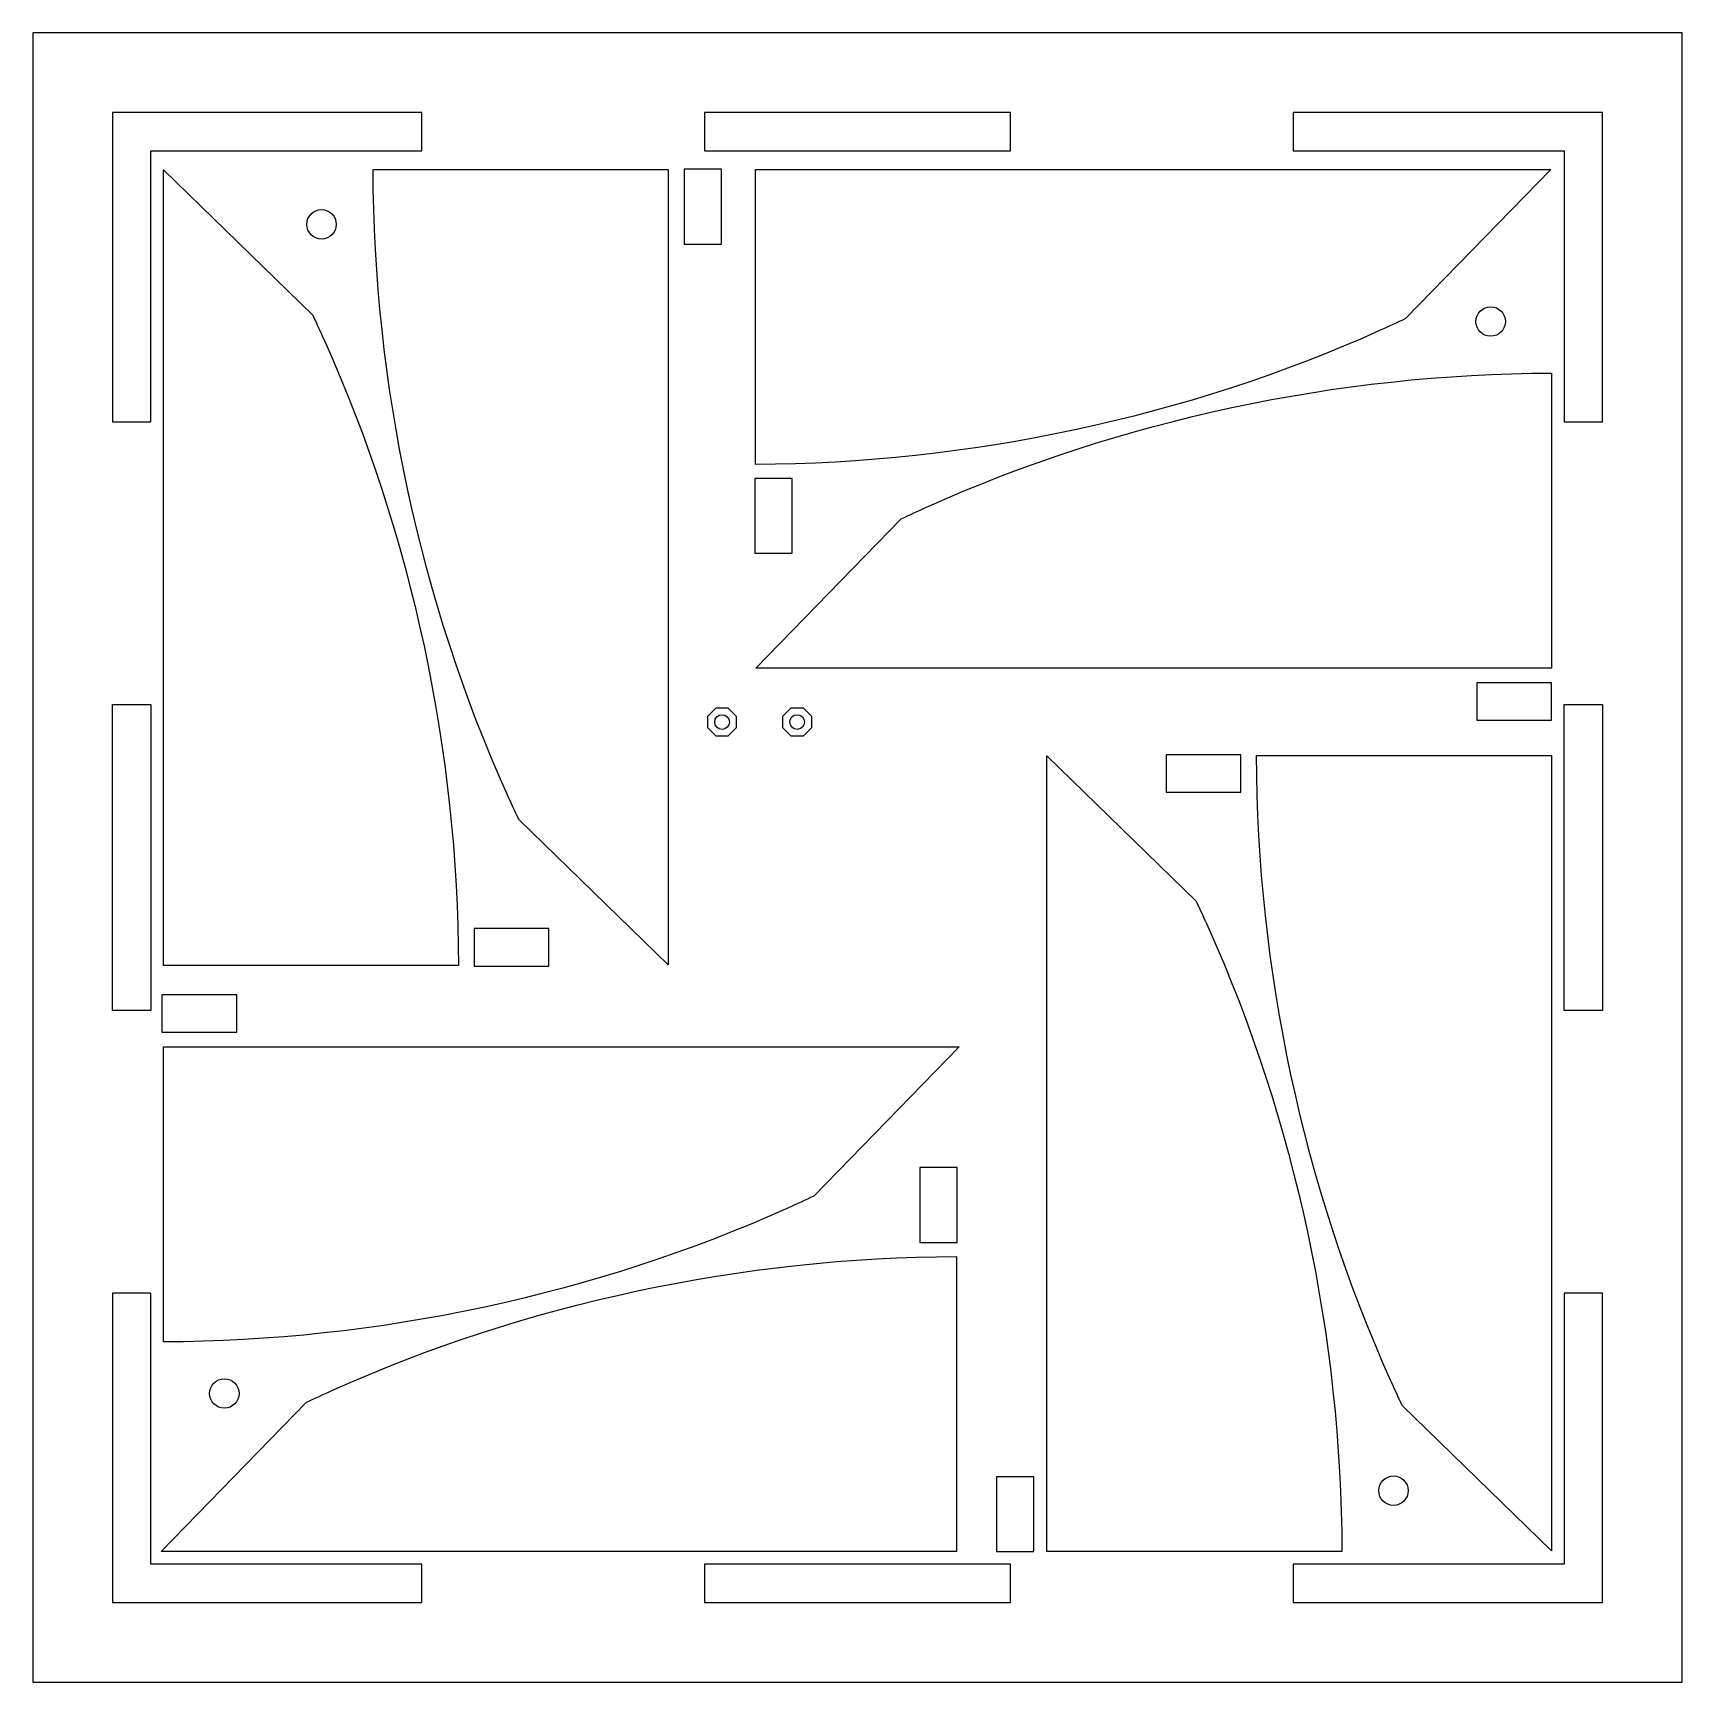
# Model space of a CAD drawing. Header units: millimetres. Extents: x 0 to 56, y 0 to 56.
import ezdxf

# ---------------------------------------------------------------- set-up
doc = ezdxf.new("R2010")
doc.units = ezdxf.units.MM
doc.header["$MEASUREMENT"] = 0
for name, color, linetype, true_color in [('17', 82, 'Continuous', 0x33cc00), ('20', 18, 'Continuous', 0x000000), ('Default', 18, 'Continuous', 0x000000)]:
    doc.layers.add(name, color=color, linetype=linetype, true_color=true_color)

# ---------------------------------------------------------------- blocks, each defined once
blk = doc.blocks.new('OCTAGONP')
at = {"color": 0, "linetype": 'ByBlock', "lineweight": -2}
blk.add_lwpolyline([(-0.25, -0.1036), (-0.25, 0.1036), (-0.1036, 0.25), (0.1036, 0.25), (0.25, 0.1036), (0.25, -0.1036), (0.1036, -0.25), (-0.1036, -0.25), (-0.25, -0.1036), (-0.25, 0.1036)], dxfattribs=at)

msp = doc.modelspace()

# ---------------------------------------------------------------- linework, layer by layer
at = {"layer": '20', "color": 18, "true_color": 0x000000}
for points in [[(0, 56), (0, 0)], [(56, 56), (0, 56)], [(56, 0), (56, 56)], [(13, 53.3), (2.7, 53.3)], [(2.7, 53.3), (2.7, 43)], [(13.2, 53.3), (13, 53.3)], [(13.2, 52), (13.2, 53.3)], [(23, 53.3), (22.8, 53.3)], [(22.8, 53.3), (22.8, 52)], [(33, 53.3), (22.9, 53.3)], [(33.2, 53.3), (33, 53.3)], [(33.2, 52), (33.2, 53.3)], [(43, 53.3), (42.8, 53.3)], [(42.8, 53.3), (42.8, 52)], [(53.3, 53.3), (43, 53.3)], [(53.3, 43), (53.3, 53.3)], [(4, 43), (4, 52)], [(4, 52), (13, 52)], [(13, 52), (13.2, 52)], [(22.8, 52), (23, 52)], [(23, 52), (33, 52)], [(33, 52), (33.2, 52)], [(42.8, 52), (43, 52)], [(43, 52), (52, 52)], [(52, 52), (52, 43)], [(2.7, 43), (2.7, 42.8)], [(2.7, 42.8), (4, 42.8)], [(4, 42.8), (4, 43)], [(52, 43), (52, 42.8)], [(52, 42.8), (53.3, 42.8)], [(53.3, 42.8), (53.3, 43)], [(2.7, 33), (2.7, 33.2)], [(2.7, 33.2), (4, 33.2)], [(4, 33.2), (4, 33)], [(52, 33.2), (53.3, 33.2)], [(52, 33), (52, 33.2)], [(53.3, 33.2), (53.3, 33)], [(2.7, 23), (2.7, 33)], [(4, 33), (4, 23)], [(52, 23), (52, 33)], [(53.3, 33), (53.3, 23)], [(2.7, 22.8), (2.7, 23)], [(4, 23), (4, 22.8)], [(52, 22.8), (52, 23)], [(53.3, 23), (53.3, 22.8)], [(4, 22.8), (2.7, 22.8)], [(53.3, 22.8), (52, 22.8)], [(4, 13.2), (2.7, 13.2)], [(2.7, 13.2), (2.7, 13)], [(2.7, 13), (2.7, 2.7)], [(4, 13), (4, 13.2)], [(4, 4), (4, 13)], [(53.3, 13.2), (52, 13.2)], [(52, 13.2), (52, 13)], [(52, 13), (52, 4)], [(53.3, 13), (53.3, 13.2)], [(53.3, 2.7), (53.3, 13)], [(13, 4), (4, 4)], [(13.2, 4), (13, 4)], [(13.2, 2.7), (13.2, 4)], [(22.8, 4), (22.8, 2.7)], [(23, 4), (22.8, 4)], [(33, 4), (23, 4)], [(33.2, 4), (33, 4)], [(33.2, 2.7), (33.2, 4)], [(42.8, 4), (42.8, 2.7)], [(43, 4), (42.8, 4)], [(52, 4), (43, 4)], [(2.7, 2.7), (13, 2.7)], [(13, 2.7), (13.2, 2.7)], [(22.8, 2.7), (23, 2.7)], [(23, 2.7), (33, 2.7)], [(33, 2.7), (33.2, 2.7)], [(42.8, 2.7), (43, 2.7)], [(43, 2.7), (53.3, 2.7)], [(0, 0), (56, 0)]]:
    msp.add_lwpolyline(points, dxfattribs=at)
for centre in [(9.8, 49.5), (49.5, 46.2), (6.5, 9.8), (46.2, 6.5)]:
    msp.add_circle(centre, 0.5, dxfattribs=at)
for centre, start, end in [((22.9, 53.3), 90, 270), ((23, 53.3), 270, 90), ((23, 4), 270, 90), ((23, 4), 90, 270), ((23, 2.7), 90, 270), ((23, 2.7), 270, 90)]:
    msp.add_arc(centre, 0.00025, start, end, dxfattribs=at)
at = {"layer": 'Default', "color": 18, "true_color": 0x000000}
for points in [[(14.451, 24.335), (4.435, 24.335), (4.435, 51.348)], [(4.435, 51.348), (9.5, 46.413)], [(11.549, 51.365), (21.565, 51.365), (21.565, 24.352)], [(24.535, 41.349), (24.535, 51.365), (51.548, 51.365)], [(51.548, 51.365), (46.613, 46.3)], [(51.565, 44.451), (51.565, 34.435), (24.552, 34.435)], [(24.552, 34.435), (29.487, 39.5)], [(44.451, 4.435), (34.435, 4.435), (34.435, 31.448)], [(34.435, 31.448), (39.5, 26.513)], [(41.549, 31.465), (51.565, 31.465), (51.565, 4.452)], [(21.565, 24.352), (16.5, 29.287)], [(4.435, 11.549), (4.435, 21.565), (31.448, 21.565)], [(31.448, 21.565), (26.513, 16.5)], [(31.365, 14.451), (31.365, 4.435), (4.352, 4.435)], [(4.352, 4.435), (9.287, 9.5)], [(51.565, 4.452), (46.5, 9.387)]]:
    msp.add_lwpolyline(points, dxfattribs=at)
for points in [[(23.385, 48.83), (23.385, 51.37), (22.115, 51.37), (22.115, 48.83)], [(25.785, 38.33), (25.785, 40.87), (24.515, 40.87), (24.515, 38.33)], [(49.03, 32.665), (51.57, 32.665), (51.57, 33.935), (49.03, 33.935)], [(38.48, 30.215), (41.02, 30.215), (41.02, 31.485), (38.48, 31.485)], [(14.98, 24.315), (17.52, 24.315), (17.52, 25.585), (14.98, 25.585)], [(4.38, 22.065), (6.92, 22.065), (6.92, 23.335), (4.38, 23.335)], [(31.385, 14.93), (31.385, 17.47), (30.115, 17.47), (30.115, 14.93)], [(33.985, 4.43), (33.985, 6.97), (32.715, 6.97), (32.715, 4.43)]]:
    msp.add_lwpolyline(points, close=True, dxfattribs=at)
for centre in [(23.4, 32.6), (25.95, 32.6)]:
    msp.add_circle(centre, 0.25, dxfattribs=at)
for points in [[(16.5, 29.287), (16.365, 29.572), (13.201, 36.424), (11.572, 44.13), (11.549, 51.365)], [(9.5, 46.413), (9.635, 46.128), (12.799, 39.276), (14.428, 31.57), (14.451, 24.335)], [(46.613, 46.3), (46.328, 46.165), (39.476, 43.001), (31.77, 41.372), (24.535, 41.349)], [(29.487, 39.5), (29.772, 39.635), (36.624, 42.799), (44.33, 44.428), (51.565, 44.451)], [(46.5, 9.387), (46.365, 9.672), (43.201, 16.524), (41.572, 24.23), (41.549, 31.465)], [(39.5, 26.513), (39.635, 26.228), (42.799, 19.376), (44.428, 11.67), (44.451, 4.435)], [(26.513, 16.5), (26.228, 16.365), (19.376, 13.201), (11.67, 11.572), (4.435, 11.549)], [(9.287, 9.5), (9.572, 9.635), (16.424, 12.799), (24.13, 14.428), (31.365, 14.451)]]:
    msp.add_open_spline(points, degree=3, knots=[0, 0, 0, 0, 0.945964, 22.648137, 22.648137, 22.648137, 22.648137], dxfattribs=at)

# ---------------------------------------------------------------- block references
at = {"layer": '17', "color": 18, "true_color": 0x000000, "xscale": 1.9304, "yscale": 1.9304}
for p in [(23.4, 32.6), (25.95, 32.6)]:
    msp.add_blockref('OCTAGONP', p, dxfattribs=at)

doc.saveas('drawing.dxf')
